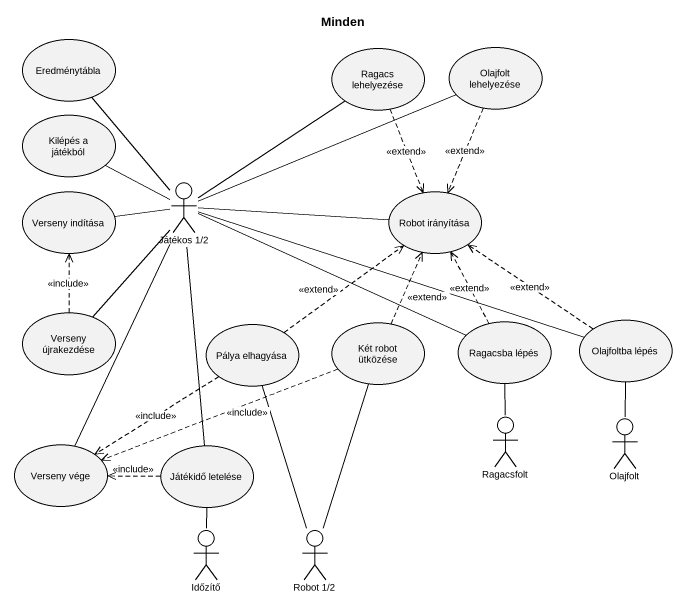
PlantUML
@startuml
title Minden
usecase Eredménytábla
usecase "Ragacs lehelyezése" as Ragacs_lehelyezése
usecase "Olajfolt lehelyezése" as Olajfolt_lehelyezése
usecase "Kilépés a játékból" as Kilépés_a_játékból
usecase "Verseny indítása" as Verseny_indítása
actor "Játékos 1/2" as Játékos_1_2
usecase "Robot irányítása" as Robot_irányítása
usecase "Verseny újrakezdése" as Verseny_újrakezdése
usecase "Pálya elhagyása" as Pálya_elhagyása
usecase "Két robot ütközése" as Két_robot_ütközése
usecase "Ragacsba lépés" as Ragacsba_lépés
usecase "Olajfoltba lépés" as Olajfoltba_lépés
actor Ragacsfolt
actor Olajfolt
usecase "Verseny vége" as Verseny_vége
usecase "Játékidő letelése" as Játékidő_letelése
actor Időzítő
actor "Robot 1/2" as Robot_1_2
Ragacs_lehelyezése ..> Robot_irányítása : <<extend>>
Olajfolt_lehelyezése ..> Robot_irányítása : <<extend>>
Játékos_1_2 -up- Eredménytábla
Játékos_1_2 -up- Ragacs_lehelyezése
Játékos_1_2 -right- Olajfolt_lehelyezése
Játékos_1_2 -up- Kilépés_a_játékból
Játékos_1_2 -left- Verseny_indítása
Játékos_1_2 -right- Robot_irányítása
Játékos_1_2 -- Verseny_újrakezdése
Játékos_1_2 -right- Ragacsba_lépés
Játékos_1_2 -right- Olajfoltba_lépés
Játékos_1_2 -- Verseny_vége
Játékos_1_2 -- Játékidő_letelése
Verseny_újrakezdése .up.> Verseny_indítása : <<include>>
Pálya_elhagyása .up.> Robot_irányítása : <<extend>>
Pálya_elhagyása ..> Verseny_vége : <<include>>
Két_robot_ütközése .up.> Robot_irányítása : <<extend>>
Két_robot_ütközése .left.> Verseny_vége : <<include>>
Ragacsba_lépés .up.> Robot_irányítása : <<extend>>
Ragacsba_lépés -- Ragacsfolt
Olajfoltba_lépés .up.> Robot_irányítása : <<extend>>
Olajfoltba_lépés -- Olajfolt
Játékidő_letelése .left.> Verseny_vége : <<include>>
Időzítő -up- Játékidő_letelése
Robot_1_2 -up- Pálya_elhagyása
Robot_1_2 -up- Két_robot_ütközése
@enduml
